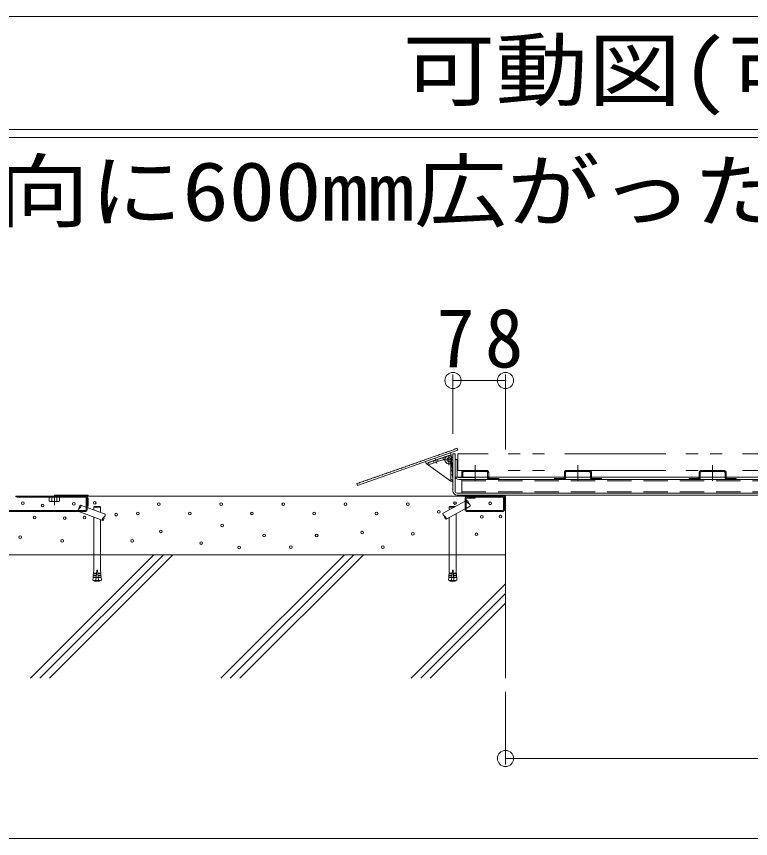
# Model space of a CAD drawing. Units: millimetres on the paper, with parts at other scales. Extents: x -259 to 271, y -195 to 192.
# Drawn here: x 140.16 to 176.51, y -4.36 to 36.34 of the extents above; entities that cross this region are included whole.
import ezdxf
from ezdxf.enums import TextEntityAlignment as Align

# ---------------------------------------------------------------- set-up
doc = ezdxf.new("R2010")
doc.units = ezdxf.units.MM
doc.header["$PDMODE"] = 32
doc.header["$PDSIZE"] = 0.8
for name, pattern in [('CHAIN1', [8, 5, -1, 1, -1]), ('CHAIN2', [12, 9, -1, 1, -1]), ('DASHED1', [1.8, 1.2, -0.6]), ('DOUBLE_CHAIN1', [8.8, 5, -1, 0.6, -0.6, 0.6, -1])]:
    doc.linetypes.add(name, pattern=pattern)
for name, color, linetype, lineweight in [('5-0_HASEN8', 6, 'Continuous', 5), ('5-1_HASEN9', 7, 'Continuous', 9), ('5-2_HASIRA', 4, 'Continuous', 9), ('5-4_HOJYO-D', 7, 'Continuous', 9), ('5-6_INTERIAD', 7, 'DASHED1', 9), ('5-7_JITUSEN1', 5, 'Continuous', 5), ('5-8_JITUSEN2', 1, 'DOUBLE_CHAIN1', 5), ('5-9_JITUSEN3', 6, 'DOUBLE_CHAIN1', 5), ('F-5_F-5ﾚｲﾔ', 2, 'Continuous', 9)]:
    doc.layers.add(name, color=color, linetype=linetype, lineweight=lineweight)
doc.styles.add('ＭＳ ゴシック', font='')
doc.styles.get('ＭＳ ゴシック').set_extended_font_data('MS Gothic')

msp = doc.modelspace()

# ---------------------------------------------------------------- linework, layer by layer
at = {"layer": '5-0_HASEN8'}
for p, q in [((162.375, 12.592), (143.609, 12.592)), ((164.375, 3.574), (164.375, 12.092)), ((140.852, 3.574), (146.971, 9.692)), ((141.324, 3.574), (147.442, 9.692)), ((141.795, 3.574), (147.913, 9.692)), ((150.281, 3.574), (156.399, 9.692)), ((150.752, 3.574), (156.87, 9.692)), ((151.223, 3.574), (157.341, 9.692)), ((164.375, 8.241), (159.709, 3.574)), ((164.375, 7.77), (160.18, 3.574)), ((160.651, 3.574), (164.375, 7.298))]:
    msp.add_line(p, q, dxfattribs=at)
msp.add_lwpolyline([(164.375, 9.692), (134.375, 9.692), (134.375, 13.692)], dxfattribs=at)
for centre in [(140.481, 12.24), (143.001, 12.213), (144.038, 12.265), (147.211, 12.191), (150.293, 12.191), (153.375, 12.191), (156.457, 12.191), (159.538, 12.191), (161.874, 12.249), (163.617, 12.235), (141.461, 12.122), (161.07, 11.808), (141.065, 11.535), (142.552, 11.503), (143.538, 11.526), (145.1, 11.674), (146.174, 11.727), (148.743, 11.732), (151.824, 11.732), (154.906, 11.732), (157.988, 11.732), (163.206, 11.57), (164.133, 11.576), (150.345, 11.135), (140.345, 10.558), (147.314, 10.846), (152.428, 10.64), (155.026, 10.64), (157.274, 10.784), (159.789, 10.723), (162.944, 10.702), (142.427, 10.372), (145.891, 10.372), (149.314, 10.269), (151.191, 10.042), (153.748, 10.063), (158.305, 10.063)]:
    msp.add_circle(centre, 0.0667, dxfattribs=at)
at = {"layer": '5-1_HASEN9', "color": 2}
for p, q in [((140.205, 12.592), (143.607, 12.592)), ((143.609, 12.542), (140.205, 12.542)), ((141.792, 12.542), (141.792, 12.345)), ((141.825, 12.326), (141.792, 12.345)), ((142.259, 12.326), (141.825, 12.326)), ((141.917, 12.542), (141.917, 12.345)), ((142.167, 12.542), (142.167, 12.345)), ((142.259, 12.326), (142.292, 12.345)), ((142.292, 12.542), (142.292, 12.345)), ((143.659, 12.092), (143.659, 12.492)), ((164.275, 12.592), (162.375, 12.592)), ((162.375, 12.592), (162.375, 12.542)), ((162.375, 12.542), (164.275, 12.542)), ((164.325, 12.092), (164.325, 12.492)), ((164.375, 12.492), (164.375, 12.092)), ((164.325, 12.092), (164.375, 12.092))]:
    msp.add_line(p, q, dxfattribs=at)
at = {"layer": '5-1_HASEN9', "color": 2, "linetype": 'DASHED1'}
for p, q in [((141.892, 12.542), (141.892, 12.592)), ((142.192, 12.542), (142.192, 12.592))]:
    msp.add_line(p, q, dxfattribs=at)
at = {"layer": '5-1_HASEN9', "color": 2, "linetype": 'CHAIN1'}
msp.add_line((142.042, 12.138), (142.042, 12.608), dxfattribs=at)
at = {"layer": '5-1_HASEN9'}
for p, q in [((143.609, 11.926), (143.609, 12.492)), ((143.659, 12.492), (143.609, 12.492)), ((143.659, 11.926), (143.659, 12.492)), ((162.375, 12.442), (162.375, 11.926)), ((162.425, 12.442), (162.425, 11.926)), ((162.475, 12.492), (162.875, 12.492)), ((162.875, 12.542), (162.875, 12.492)), ((164.325, 12.492), (164.325, 11.926)), ((143.559, 11.876), (137.142, 11.876)), ((137.142, 11.826), (143.559, 11.826)), ((162.475, 11.876), (164.225, 11.876)), ((162.475, 11.826), (164.225, 11.826))]:
    msp.add_line(p, q, dxfattribs=at)
at = {"layer": '5-1_HASEN9', "color": 2}
msp.add_lwpolyline([(143.709, 12.492), (143.709, 12.092), (143.659, 12.092)], dxfattribs=at)
at = {"layer": '5-1_HASEN9'}
msp.add_lwpolyline([(164.325, 12.492), (164.275, 12.492), (164.275, 11.926)], dxfattribs=at)
at = {"layer": '5-1_HASEN9', "color": 2}
for centre, radius, start, end in [((140.205, 12.642), 0.1, 215, 270), ((140.205, 12.642), 0.05, 215, 270), ((141.865, 12.472), 0.147, 240, 265.6989), ((141.851, 12.448), 0.122, 271.5163, 302.5943), ((142.042, 12.741), 0.415, 252.4821, 287.5179), ((142.233, 12.448), 0.122, 237.4057, 268.4837), ((142.219, 12.472), 0.147, 274.3011, 300), ((143.609, 12.492), 0.1, 0, 90), ((143.609, 12.492), 0.05, 0, 90), ((164.275, 12.492), 0.1, 0, 90), ((164.275, 12.492), 0.05, 0, 90)]:
    msp.add_arc(centre, radius, start, end, dxfattribs=at)
at = {"layer": '5-1_HASEN9'}
for centre, radius, start, end in [((162.475, 12.442), 0.1, 90, 180), ((162.475, 12.442), 0.05, 90, 180), ((143.559, 11.926), 0.1, 270, 0), ((143.559, 11.926), 0.05, 270, 0), ((162.475, 11.926), 0.1, 180, 270), ((162.475, 11.926), 0.05, 180, 270), ((164.225, 11.926), 0.1, 270, 0), ((164.225, 11.926), 0.05, 270, 0)]:
    msp.add_arc(centre, radius, start, end, dxfattribs=at)
at = {"layer": '5-2_HASIRA'}
for p, q in [((157.042, 13.116), (162.01, 14.863)), ((161.115, 14.646), (161.128, 14.659)), ((161.223, 14.692), (161.128, 14.659)), ((161.241, 14.69), (161.223, 14.692)), ((161.304, 14.712), (161.241, 14.69)), ((161.304, 14.712), (161.317, 14.726)), ((161.411, 14.759), (161.317, 14.726)), ((161.43, 14.756), (161.411, 14.759)), ((161.493, 14.779), (161.43, 14.756)), ((161.493, 14.779), (161.506, 14.792)), ((161.6, 14.825), (161.506, 14.792)), ((161.618, 14.823), (161.6, 14.825)), ((161.681, 14.845), (161.618, 14.823)), ((161.681, 14.845), (161.694, 14.858)), ((161.789, 14.891), (161.694, 14.858)), ((161.807, 14.889), (161.789, 14.891)), ((161.87, 14.911), (161.807, 14.889)), ((161.87, 14.911), (161.883, 14.925)), ((161.977, 14.958), (161.883, 14.925)), ((161.977, 14.958), (162.01, 14.863)), ((159.983, 14.248), (159.92, 14.226)), ((159.983, 14.248), (159.996, 14.261)), ((160.09, 14.294), (159.996, 14.261)), ((160.109, 14.292), (160.09, 14.294)), ((160.172, 14.314), (160.109, 14.292)), ((160.172, 14.314), (160.185, 14.328)), ((160.279, 14.361), (160.185, 14.328)), ((160.298, 14.358), (160.279, 14.361)), ((160.361, 14.38), (160.298, 14.358)), ((160.361, 14.38), (160.373, 14.394)), ((160.468, 14.427), (160.373, 14.394)), ((160.486, 14.425), (160.468, 14.427)), ((160.549, 14.447), (160.486, 14.425)), ((160.549, 14.447), (160.562, 14.46)), ((160.657, 14.493), (160.562, 14.46)), ((160.566, 14.249), (161.509, 14.581)), ((160.599, 14.155), (160.566, 14.249)), ((161.379, 14.429), (160.599, 14.155)), ((160.675, 14.491), (160.657, 14.493)), ((160.738, 14.513), (160.675, 14.491)), ((160.738, 14.513), (160.751, 14.527)), ((160.845, 14.56), (160.751, 14.527)), ((160.864, 14.557), (160.845, 14.56)), ((160.927, 14.58), (160.864, 14.557)), ((160.927, 14.58), (160.94, 14.593)), ((161.034, 14.626), (160.94, 14.593)), ((161.052, 14.624), (161.034, 14.626)), ((161.115, 14.646), (161.052, 14.624)), ((161.306, 14.404), (161.273, 14.498)), ((161.62, 14.303), (161.665, 14.214)), ((161.675, 14.392), (161.675, 13.392)), ((161.775, 14.392), (161.775, 13.392)), ((158.851, 13.85), (158.788, 13.828)), ((158.851, 13.85), (158.864, 13.863)), ((158.958, 13.896), (158.864, 13.863)), ((158.977, 13.894), (158.958, 13.896)), ((159.04, 13.916), (158.977, 13.894)), ((159.04, 13.916), (159.053, 13.929)), ((159.147, 13.963), (159.053, 13.929)), ((159.166, 13.96), (159.147, 13.963)), ((159.228, 13.982), (159.166, 13.96)), ((159.228, 13.982), (159.241, 13.996)), ((159.336, 14.029), (159.241, 13.996)), ((159.354, 14.027), (159.336, 14.029)), ((159.417, 14.049), (159.354, 14.027)), ((159.417, 14.049), (159.43, 14.062)), ((159.524, 14.095), (159.43, 14.062)), ((159.543, 14.093), (159.524, 14.095)), ((159.606, 14.115), (159.543, 14.093)), ((159.606, 14.115), (159.619, 14.128)), ((159.713, 14.162), (159.619, 14.128)), ((159.732, 14.159), (159.713, 14.162)), ((159.795, 14.181), (159.732, 14.159)), ((159.795, 14.181), (159.807, 14.195)), ((159.902, 14.228), (159.807, 14.195)), ((159.92, 14.226), (159.902, 14.228)), ((157.719, 13.452), (157.656, 13.429)), ((157.719, 13.452), (157.732, 13.465)), ((157.826, 13.498), (157.732, 13.465)), ((157.845, 13.496), (157.826, 13.498)), ((157.908, 13.518), (157.845, 13.496)), ((157.908, 13.518), (157.921, 13.531)), ((158.015, 13.564), (157.921, 13.531)), ((158.034, 13.562), (158.015, 13.564)), ((158.096, 13.584), (158.034, 13.562)), ((158.096, 13.584), (158.109, 13.598)), ((158.204, 13.631), (158.109, 13.598)), ((158.222, 13.629), (158.204, 13.631)), ((158.285, 13.651), (158.222, 13.629)), ((158.285, 13.651), (158.298, 13.664)), ((158.392, 13.697), (158.298, 13.664)), ((158.411, 13.695), (158.392, 13.697)), ((158.474, 13.717), (158.411, 13.695)), ((158.474, 13.717), (158.487, 13.73)), ((158.581, 13.764), (158.487, 13.73)), ((158.6, 13.761), (158.581, 13.764)), ((158.662, 13.783), (158.6, 13.761)), ((158.662, 13.783), (158.675, 13.797)), ((158.77, 13.83), (158.675, 13.797)), ((158.788, 13.828), (158.77, 13.83)), ((157.072, 13.233), (157.009, 13.211)), ((157.042, 13.116), (157.009, 13.211)), ((157.09, 13.23), (157.072, 13.233)), ((157.153, 13.253), (157.09, 13.23)), ((157.153, 13.253), (157.166, 13.266)), ((157.26, 13.299), (157.166, 13.266)), ((157.279, 13.297), (157.26, 13.299)), ((157.342, 13.319), (157.279, 13.297)), ((157.342, 13.319), (157.355, 13.332)), ((157.449, 13.365), (157.355, 13.332)), ((157.468, 13.363), (157.449, 13.365)), ((157.53, 13.385), (157.468, 13.363)), ((157.53, 13.385), (157.543, 13.399)), ((157.638, 13.432), (157.543, 13.399)), ((157.656, 13.429), (157.638, 13.432)), ((161.675, 13.392), (161.775, 13.392))]:
    msp.add_line(p, q, dxfattribs=at)
at = {"layer": '5-2_HASIRA', "color": 5, "lineweight": 5}
for p, q in [((161.646, 14.735), (160.412, 14.301)), ((161.679, 14.641), (161.646, 14.735)), ((160.453, 14.21), (160.42, 14.304)), ((161.679, 14.641), (160.453, 14.21)), ((161.774, 13.397), (161.679, 14.641)), ((161.669, 13.338), (160.453, 14.21))]:
    msp.add_line(p, q, dxfattribs=at)
at = {"layer": '5-2_HASIRA', "color": 3}
for p, q in [((161.775, 14.692), (161.875, 14.692)), ((161.775, 12.842), (161.775, 14.692)), ((161.875, 12.842), (161.875, 14.692)), ((162.02, 13.526), (207.542, 13.526)), ((161.975, 12.742), (206.275, 12.742)), ((161.975, 12.642), (207.342, 12.642))]:
    msp.add_line(p, q, dxfattribs=at)
at = {"layer": '5-2_HASIRA', "linetype": 'DASHED1'}
for p, q in [((160.844, 14.241), (160.811, 14.336)), ((161.045, 14.312), (161.012, 14.406)), ((161.775, 13.866), (161.675, 13.866)), ((161.775, 13.652), (161.675, 13.652))]:
    msp.add_line(p, q, dxfattribs=at)
at = {"layer": '5-2_HASIRA', "linetype": 'CHAIN2'}
msp.add_line((160.968, 14.211), (160.89, 14.433), dxfattribs=at)
at = {"layer": '5-2_HASIRA', "linetype": 'CHAIN1'}
for p, q in [((161.306, 14.392), (161.775, 14.392)), ((161.575, 14.392), (161.575, 14.626)), ((161.575, 14.392), (161.575, 14.119))]:
    msp.add_line(p, q, dxfattribs=at)
at = {"layer": '5-2_HASIRA', "color": 3, "linetype": 'DASHED1'}
msp.add_line((161.875, 13.526), (162.02, 13.526), dxfattribs=at)
at = {"layer": '5-2_HASIRA'}
msp.add_circle((161.575, 14.392), 0.1, dxfattribs=at)
msp.add_arc((161.575, 14.392), 0.2, 0, 300, dxfattribs=at)
at = {"layer": '5-2_HASIRA', "color": 5, "lineweight": 5}
msp.add_arc((161.708, 13.392), 0.0667, 234.3749, 4.3748, dxfattribs=at)
at = {"layer": '5-2_HASIRA', "color": 3}
for radius in [0.2, 0.1]:
    msp.add_arc((161.975, 12.842), radius, 180, 270, dxfattribs=at)
at = {"layer": '5-4_HOJYO-D'}
for p, q in [((161.775, 18.616), (161.775, 15.682)), ((164.375, 18.616), (164.375, 14.9)), ((164.375, 18.316), (161.775, 18.316)), ((164.375, -0.698), (164.375, 2.908)), ((206.042, -0.398), (164.375, -0.398))]:
    msp.add_line(p, q, dxfattribs=at)
for p in [(161.775, 18.316), (164.375, 18.316), (164.375, -0.398)]:
    msp.add_point(p, dxfattribs=at)
at = {"layer": '5-6_INTERIAD', "color": 6, "linetype": 'Continuous', "lineweight": 5}
for p, q in [((142.042, 12.642), (142.042, 12.592)), ((162.711, 12.642), (162.711, 12.592)), ((164.378, 12.642), (162.711, 12.642)), ((164.378, 12.642), (164.378, 12.592)), ((142.042, 12.592), (143.709, 12.592)), ((162.711, 12.592), (164.378, 12.592))]:
    msp.add_line(p, q, dxfattribs=at)
at = {"layer": '5-6_INTERIAD', "linetype": 'Continuous'}
for p, q in [((161.281, 11.748), (162.375, 12.335)), ((162.425, 12.362), (162.463, 12.382)), ((144.433, 11.392), (143.254, 11.826)), ((143.609, 12.051), (143.343, 12.148)), ((144.548, 11.705), (143.659, 12.032)), ((143.991, 11.91), (143.991, 12.052)), ((144.291, 12.085), (144.024, 12.085)), ((144.324, 12.052), (144.291, 12.085)), ((144.324, 12.052), (144.324, 11.787)), ((161.438, 11.454), (162.375, 11.957)), ((161.593, 12.052), (161.627, 12.085)), ((161.593, 12.052), (161.593, 11.915)), ((161.848, 12.052), (161.593, 12.052)), ((161.893, 12.085), (161.627, 12.085)), ((161.899, 12.079), (161.893, 12.085)), ((162.425, 11.983), (162.621, 12.088)), ((143.991, 9.692), (143.991, 11.555)), ((144.324, 11.432), (144.324, 9.692)), ((161.593, 11.537), (161.593, 9.692)), ((161.927, 11.716), (161.927, 9.692))]:
    msp.add_line(p, q, dxfattribs=at)
at = {"layer": '5-6_INTERIAD'}
for p, q in [((143.991, 9.692), (143.991, 8.925)), ((144.324, 9.692), (144.324, 8.925)), ((161.593, 9.692), (161.593, 8.925)), ((161.927, 9.692), (161.927, 8.925)), ((143.968, 8.666), (143.961, 8.591)), ((143.966, 8.566), (143.961, 8.591)), ((143.961, 8.591), (144.111, 8.578)), ((143.968, 8.666), (144.117, 8.653)), ((143.977, 8.766), (143.97, 8.691)), ((143.974, 8.666), (143.97, 8.691)), ((143.97, 8.691), (144.119, 8.678)), ((143.977, 8.766), (144.126, 8.753)), ((143.983, 8.765), (143.979, 8.791)), ((144.141, 8.919), (144.097, 8.421)), ((144.109, 8.564), (144.205, 8.564)), ((144.174, 8.919), (144.141, 8.919)), ((144.174, 8.919), (144.218, 8.421)), ((144.338, 8.766), (144.189, 8.753)), ((144.345, 8.691), (144.195, 8.678)), ((144.347, 8.666), (144.197, 8.653)), ((144.353, 8.591), (144.204, 8.578)), ((144.331, 8.765), (144.336, 8.791)), ((144.338, 8.766), (144.345, 8.691)), ((144.34, 8.666), (144.345, 8.691)), ((144.347, 8.666), (144.353, 8.591)), ((144.349, 8.566), (144.353, 8.591)), ((161.57, 8.666), (161.564, 8.591)), ((161.568, 8.566), (161.564, 8.591)), ((161.564, 8.591), (161.713, 8.578)), ((161.57, 8.666), (161.72, 8.653)), ((161.579, 8.766), (161.573, 8.691)), ((161.577, 8.666), (161.573, 8.691)), ((161.573, 8.691), (161.722, 8.678)), ((161.579, 8.766), (161.729, 8.753)), ((161.586, 8.765), (161.581, 8.791)), ((161.743, 8.919), (161.699, 8.421)), ((161.808, 8.564), (161.712, 8.564)), ((161.743, 8.919), (161.777, 8.919)), ((161.777, 8.919), (161.821, 8.421)), ((161.941, 8.766), (161.791, 8.753)), ((161.947, 8.691), (161.798, 8.678)), ((161.949, 8.666), (161.8, 8.653)), ((161.956, 8.591), (161.807, 8.578)), ((161.934, 8.765), (161.938, 8.791)), ((161.941, 8.766), (161.947, 8.691)), ((161.943, 8.666), (161.947, 8.691)), ((161.949, 8.666), (161.956, 8.591)), ((161.952, 8.566), (161.956, 8.591)), ((143.999, 8.414), (143.999, 8.4)), ((144.316, 8.414), (143.999, 8.414)), ((144.316, 8.4), (143.999, 8.4)), ((144.026, 8.427), (144.026, 8.414)), ((144.242, 8.38), (144.073, 8.38)), ((144.289, 8.427), (144.289, 8.414)), ((144.316, 8.414), (144.316, 8.4)), ((161.602, 8.414), (161.602, 8.4)), ((161.602, 8.414), (161.918, 8.414)), ((161.602, 8.4), (161.918, 8.4)), ((161.628, 8.427), (161.628, 8.414)), ((161.676, 8.38), (161.844, 8.38)), ((161.892, 8.427), (161.892, 8.414)), ((161.918, 8.414), (161.918, 8.4))]:
    msp.add_line(p, q, dxfattribs=at)
at = {"layer": '5-6_INTERIAD', "color": 6, "linetype": 'Continuous', "lineweight": 5}
msp.add_lwpolyline([(142.042, 12.642), (143.709, 12.642), (143.709, 12.592)], dxfattribs=at)
at = {"layer": '5-6_INTERIAD', "linetype": 'Continuous'}
msp.add_lwpolyline([(144.324, 12.052), (143.991, 12.052), (144.024, 12.085)], dxfattribs=at)
at = {"layer": '5-6_INTERIAD'}
for points in [[(144.108, 8.553), (143.959, 8.567), (143.947, 8.434), (144.097, 8.421)], [(143.991, 8.925), (143.979, 8.791), (144.128, 8.777)], [(144.324, 8.925), (144.336, 8.791), (144.186, 8.777)], [(144.206, 8.553), (144.356, 8.567), (144.367, 8.434), (144.218, 8.421)], [(161.711, 8.553), (161.562, 8.567), (161.55, 8.434), (161.699, 8.421)], [(161.593, 8.925), (161.581, 8.791), (161.731, 8.777)], [(161.927, 8.925), (161.938, 8.791), (161.789, 8.777)], [(161.809, 8.553), (161.958, 8.567), (161.97, 8.434), (161.821, 8.421)]]:
    msp.add_lwpolyline(points, dxfattribs=at)
at = {"layer": '5-6_INTERIAD', "linetype": 'Continuous'}
for centre, start, end in [((162.585, 12.352), 166.3866, 250.0067), ((162.421, 12.264), 346.3866, 70.0066), ((162.499, 12.118), 346.3866, 70.0066), ((143.344, 11.881), 117.9934, 182.5464), ((143.402, 12.038), 117.9934, 201.6134), ((143.227, 12.102), 297.9934, 21.6134), ((144.549, 11.438), 117.9934, 201.6134), ((144.374, 11.502), 297.9934, 21.6134), ((144.432, 11.659), 297.9934, 21.6134), ((161.402, 11.719), 166.3866, 250.0067), ((161.481, 11.572), 166.3866, 250.0067), ((161.317, 11.484), 346.3866, 70.0066)]:
    msp.add_arc(centre, 0.125, start, end, dxfattribs=at)
at = {"layer": '5-6_INTERIAD'}
for centre, start, end in [((144.157, 8.839), 250.1666, 259.5902), ((144.157, 8.839), 280.4098, 289.8334), ((161.76, 8.839), 250.1666, 259.5902), ((161.76, 8.839), 280.4098, 289.8334)]:
    msp.add_arc(centre, 0.467, start, end, dxfattribs=at)
at = {"layer": '5-7_JITUSEN1'}
for p, q in [((161.875, 14.409), (161.975, 14.409)), ((161.875, 13.609), (161.875, 14.409)), ((161.975, 13.609), (161.975, 14.409)), ((162.075, 13.509), (162.875, 13.509)), ((162.875, 13.509), (162.875, 13.409)), ((162.075, 13.409), (162.875, 13.409)), ((162.209, 13.409), (162.209, 12.742)), ((162.209, 13.409), (206.275, 13.409)), ((162.209, 12.742), (207.109, 12.742))]:
    msp.add_line(p, q, dxfattribs=at)
at = {"layer": '5-7_JITUSEN1', "linetype": 'DASHED1'}
for p, q in [((162.209, 13.342), (207.109, 13.342)), ((162.209, 12.809), (207.109, 12.809))]:
    msp.add_line(p, q, dxfattribs=at)
at = {"layer": '5-7_JITUSEN1'}
for radius in [0.2, 0.1]:
    msp.add_arc((162.075, 13.609), radius, 180, 270, dxfattribs=at)
at = {"layer": '5-8_JITUSEN2'}
msp.add_line((207.509, 14.692), (162.009, 14.692), dxfattribs=at)
msp.add_lwpolyline([(207.509, 13.859), (162.009, 13.859), (162.009, 14.692)], dxfattribs=at)
at = {"layer": '5-9_JITUSEN3'}
for p, q in [((163.435, 13.859), (162.315, 13.859)), ((162.875, 14.127), (162.875, 13.526)), ((168.522, 13.859), (167.402, 13.859)), ((167.962, 14.127), (167.962, 13.526)), ((175.189, 13.859), (174.069, 13.859)), ((174.629, 14.127), (174.629, 13.526)), ((162.209, 13.752), (162.209, 13.509)), ((162.209, 13.519), (162.209, 13.509)), ((162.209, 13.509), (162.262, 13.509)), ((162.262, 13.509), (162.262, 13.752)), ((162.262, 13.509), (162.262, 13.519)), ((163.435, 13.806), (162.315, 13.806)), ((162.875, 13.526), (162.875, 13.341)), ((163.489, 13.752), (163.489, 13.516)), ((163.542, 13.752), (163.542, 13.516)), ((167.295, 13.752), (167.295, 13.516)), ((167.295, 13.526), (167.295, 13.516)), ((167.349, 13.516), (167.349, 13.752)), ((167.349, 13.516), (167.349, 13.526)), ((168.522, 13.806), (167.402, 13.806)), ((167.962, 13.526), (167.962, 13.341)), ((168.575, 13.752), (168.575, 13.516)), ((168.629, 13.752), (168.629, 13.516)), ((173.962, 13.752), (173.962, 13.516)), ((173.962, 13.526), (173.962, 13.516)), ((174.015, 13.516), (174.015, 13.752)), ((174.015, 13.516), (174.015, 13.526)), ((175.189, 13.806), (174.069, 13.806)), ((174.629, 13.526), (174.629, 13.341)), ((175.242, 13.752), (175.242, 13.516)), ((175.295, 13.752), (175.295, 13.516)), ((163.595, 13.409), (164.042, 13.409)), ((167.242, 13.409), (166.795, 13.409)), ((168.682, 13.409), (169.129, 13.409)), ((173.909, 13.409), (173.462, 13.409)), ((175.349, 13.409), (175.795, 13.409))]:
    msp.add_line(p, q, dxfattribs=at)
for points in [[(163.595, 13.462), (164.042, 13.462), (164.042, 13.409)], [(167.242, 13.462), (166.795, 13.462), (166.795, 13.409)], [(168.682, 13.462), (169.129, 13.462), (169.129, 13.409)], [(173.909, 13.462), (173.462, 13.462), (173.462, 13.409)], [(175.349, 13.462), (175.795, 13.462), (175.795, 13.409)]]:
    msp.add_lwpolyline(points, dxfattribs=at)
for centre, radius, start, end in [((162.315, 13.752), 0.107, 90, 180), ((163.435, 13.752), 0.107, 0, 90), ((167.402, 13.752), 0.107, 90, 180), ((168.522, 13.752), 0.107, 0, 90), ((174.069, 13.752), 0.107, 90, 180), ((175.189, 13.752), 0.107, 0, 90), ((162.315, 13.752), 0.0533, 90, 180), ((163.435, 13.752), 0.0533, 0, 90), ((163.595, 13.516), 0.107, 180, 270), ((163.595, 13.516), 0.0533, 180, 270), ((167.242, 13.516), 0.0533, 270, 0), ((167.242, 13.516), 0.107, 270, 0), ((167.402, 13.752), 0.0533, 90, 180), ((168.522, 13.752), 0.0533, 0, 90), ((168.682, 13.516), 0.107, 180, 270), ((168.682, 13.516), 0.0533, 180, 270), ((173.909, 13.516), 0.0533, 270, 0), ((173.909, 13.516), 0.107, 270, 0), ((174.069, 13.752), 0.0533, 90, 180), ((175.189, 13.752), 0.0533, 0, 90), ((175.349, 13.516), 0.107, 180, 270), ((175.349, 13.516), 0.0533, 180, 270)]:
    msp.add_arc(centre, radius, start, end, dxfattribs=at)
at = {"layer": 'F-5_F-5ﾚｲﾔ', "color": 7}
for p, q in [((96.769, 36.343), (270.769, 36.343)), ((96.769, 30.743), (270.769, 30.743)), ((96.769, 30.343), (270.769, 30.343)), ((96.769, -4.364), (270.769, -4.364))]:
    msp.add_line(p, q, dxfattribs=at)

# ---------------------------------------------------------------- texts
at = {"layer": '5-4_HOJYO-D', "color": 2, "insert": (160.95, 18.916), "char_height": 2.933, "attachment_point": 7, "style": 'ＭＳ ゴシック'}
msp.add_mtext('\\T1.27;\\W0.95;78', dxfattribs=at)
at = {"layer": 'F-5_F-5ﾚｲﾔ', "style": 'ＭＳ ゴシック', "width": 1.15}
for s, p in [('可動図(可動範囲）', (159.269, 31.343)), ('クリアランスがＸ方向に600mm広がった時', (97.769, 25.343))]:
    msp.add_text(s, height=2.933, dxfattribs=at).set_placement(p, align=Align.BOTTOM_LEFT)

doc.saveas('drawing.dxf')
